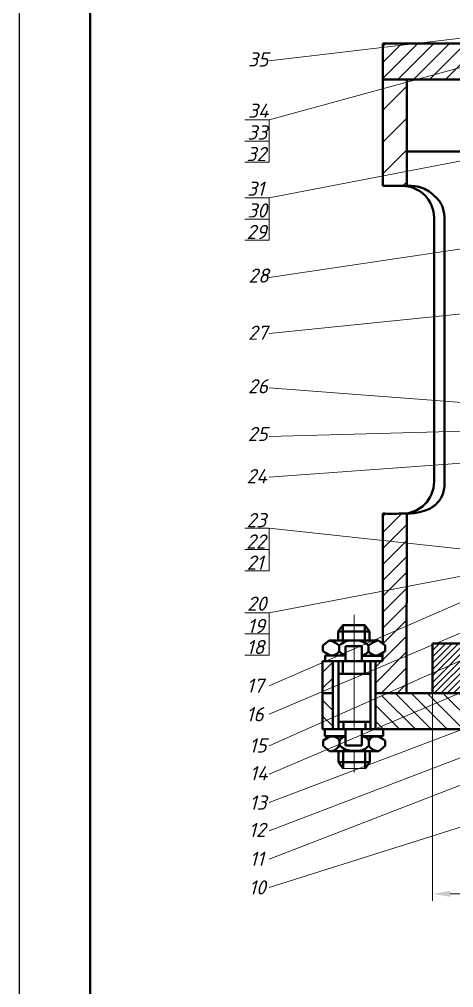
# Model space of a CAD drawing. Header units: millimetres. Extents: x 2879 to 23145, y -3142 to 6314.
# Drawn here: x 22546.3 to 22668.9, y -2723 to -2449.8 of the extents above; entities that cross this region are included whole.
import ezdxf

# ---------------------------------------------------------------- set-up
doc = ezdxf.new("R2010")
doc.units = ezdxf.units.MM
doc.linetypes.add('K5LT_BASIC', pattern=[0])
doc.linetypes.add('осевая', pattern=[50.8, 31.75, -6.35, 6.35, -6.35])
doc.layers.get('0').update_dxf_attribs({"lineweight": 40})
for name, color, linetype, lineweight in [('Оси', 7, 'осевая', 20), ('Размеры', 7, 'Continuous', 20), ('Тонкая', 7, 'Continuous', 25), ('штриховка', 7, 'Continuous', 20)]:
    doc.layers.add(name, color=color, linetype=linetype, lineweight=lineweight)
doc.styles.add('ADRF1', font='isocpeur.ttf', dxfattribs={"oblique": 15})
doc.styles.add('Размеры', font='isocpeur.ttf', dxfattribs={"oblique": 15})
doc.dimstyles.new('гост', dxfattribs={"dimtxt": 4, "dimasz": 5, "dimexe": 2, "dimexo": 0, "dimgap": 2, "dimtad": 1, "dimtoh": 1, "dimdec": 1, "dimlfac": 10, "dimtxsty": 'ADRF1', "dimcen": 2.5, "dimadec": 0, "dimazin": 0, "dimtfac": 1, "dimtdec": 1, "dimtmove": 0, "dimatfit": 3, "dimfxl": 1, "dimlwd": 20, "dimlwe": 20, "dimarcsym": 0})

# ---------------------------------------------------------------- blocks, each defined once
blk = doc.blocks.new('*D23')
at = {"layer": 'Defpoints', "color": 0, "transparency": 16777216}
for p in [(22662.95, -2626.27), (22820.95, -2639.92), (22820.95, -2696.51)]:
    blk.add_point(p, dxfattribs=at)
at = {"layer": 'Размеры', "color": 0, "linetype": 'Continuous', "lineweight": 20, "transparency": 16777216}
for p, q in [((22662.95, -2626.27), (22662.95, -2698.51)), ((22820.95, -2639.92), (22820.95, -2698.51)), ((22667.95, -2696.51), (22815.95, -2696.51))]:
    blk.add_line(p, q, dxfattribs=at)
at = {"layer": 'Размеры', "color": 0, "transparency": 16777216}
for points in [[(22667.95, -2695.67), (22667.95, -2697.34), (22662.95, -2696.51)], [(22815.95, -2695.67), (22815.95, -2697.34), (22820.95, -2696.51)]]:
    blk.add_solid(points, dxfattribs=at)
at = {"layer": 'Размеры', "color": 0, "transparency": 16777216, "insert": (22741.95, -2692.51), "char_height": 4, "attachment_point": 5, "style": 'ADRF1'}
blk.add_mtext('%%C1580', dxfattribs=at)

msp = doc.modelspace()

# ---------------------------------------------------------------- hatches: boundary and pattern name
at = {"layer": 'штриховка'}
h = msp.add_hatch(dxfattribs=at)
h.set_pattern_fill('ANSI31', color=256)
h.set_pattern_definition([(45, (0, -6.6154), (-2.24506403, 2.24506403), [])])
h.paths.add_polyline_path([(22741.947, -2456.622), (22741.947, -2449.847), (22690.315, -2449.847), (22690.315, -2456.622)])
h.paths.add_polyline_path([(22679.732, -2449.847), (22676.568, -2449.847), (22676.14, -2450.275), (22676.14, -2456.622), (22679.732, -2456.622)])
h.paths.add_polyline_path([(22732, -2466.785), (22732, -2464.752), (22735.853, -2464.752), (22735.853, -2456.622), (22690.315, -2456.622), (22690.315, -2466.785)])
h.paths.add_polyline_path([(22648.903, -2456.622), (22648.903, -2466.785), (22655.679, -2466.785), (22676.004, -2466.785), (22679.732, -2466.785), (22679.732, -2456.622)])
h = msp.add_hatch(dxfattribs=at)
h.set_pattern_fill('ANSI31', color=256, scale=2)
h.set_pattern_definition([(45, (0, -6.6154), (-4.490128, 4.490128), [])])
edge = h.paths.add_edge_path()
edge.add_line((22655.679, -2466.785), (22648.903, -2466.785))
edge.add_line((22648.903, -2466.785), (22648.903, -2496.801))
edge.add_spline(control_points=[(22648.903, -2496.801), (22650.392, -2496.815), (22652.615, -2496.835), (22654.922, -2496.765), (22655.679, -2496.768)], knot_values=[0, 0, 0, 0, 4.5045, 6.7243624, 6.7243624, 6.7243624, 6.7243624], degree=3, periodic=0)
edge.add_line((22655.679, -2496.768), (22655.679, -2466.785))
edge = h.paths.add_edge_path()
edge.add_spline(control_points=[(22828.3, -2496.768), (22829.057, -2496.765), (22831.363, -2496.835), (22833.586, -2496.815), (22835.075, -2496.801)], knot_values=[0, 0, 0, 0, 2.2198624, 6.7243624, 6.7243624, 6.7243624, 6.7243624], degree=3, periodic=0)
edge.add_line((22835.075, -2496.801), (22835.075, -2466.785))
edge.add_line((22835.075, -2466.785), (22828.3, -2466.785))
edge.add_line((22828.3, -2466.785), (22828.3, -2496.768))
h = msp.add_hatch(dxfattribs=at)
h.set_pattern_fill('ANSI31', color=256)
edge = h.paths.add_edge_path()
edge.add_spline(control_points=[(22655.679, -2589.227), (22655.398, -2589.237), (22655.117, -2589.244), (22654.836, -2589.248)], knot_values=[5.9071315, 5.9071315, 5.9071315, 5.9071315, 6.7320491, 6.7320491, 6.7320491, 6.7320491], degree=3, periodic=0)
edge.add_spline(control_points=[(22654.836, -2589.248), (22654.359, -2589.257), (22652.35, -2589.267), (22650.395, -2589.263), (22648.903, -2589.261)], knot_values=[0, 0, 0, 0, 1.4026315, 5.9071315, 5.9071315, 5.9071315, 5.9071315], degree=3, periodic=0)
edge.add_line((22648.903, -2589.261), (22648.903, -2596.036))
edge.add_line((22648.903, -2596.036), (22655.672, -2596.959))
edge.add_line((22655.672, -2596.959), (22655.679, -2589.227))
h.paths.add_polyline_path([(22655.672, -2596.959), (22648.903, -2596.036), (22648.903, -2611.072), (22655.661, -2609.78)])
h.paths.add_polyline_path([(22655.661, -2609.78), (22648.903, -2611.072), (22648.903, -2623.875), (22655.652, -2620.931)])
h.paths.add_polyline_path([(22655.652, -2620.931), (22648.903, -2623.875), (22648.903, -2625.987), (22649.54, -2626.493), (22649.54, -2628.054), (22648.877, -2628.432), (22648.877, -2629.377), (22648.877, -2630.825), (22646.844, -2630.825), (22646.844, -2633.111), (22655.645, -2629.37)])
h.paths.add_polyline_path([(22634.806, -2630.825), (22632.974, -2630.825), (22631.923, -2631.283), (22631.923, -2639.453), (22634.806, -2638.227)])
h.paths.add_polyline_path([(22655.645, -2629.37), (22646.844, -2633.111), (22646.844, -2639.925), (22650.162, -2639.925), (22655.638, -2637.495)])
h.paths.add_polyline_path([(22655.638, -2637.495), (22650.162, -2639.925), (22655.636, -2639.925)], flags=17)
h.paths.add_polyline_path([(22634.806, -2638.227), (22631.923, -2639.453), (22631.923, -2639.925), (22634.806, -2639.925)])
h = msp.add_hatch(dxfattribs=at)
h.set_pattern_fill('ANSI31', color=256, scale=0.4)
h.set_pattern_definition([(45, (22325.3025, -3064.2929), (-0.8980256, 0.8980256), [])])
edge = h.paths.add_edge_path()
edge.add_line((22674.24, -2625.925), (22662.947, -2625.925))
edge.add_line((22662.947, -2625.925), (22662.947, -2639.925))
edge.add_line((22662.947, -2639.925), (22682.447, -2639.925))
edge.add_line((22682.447, -2639.925), (22684.447, -2646.325))
edge.add_line((22684.447, -2646.325), (22684.452, -2647.005))
edge.add_line((22684.452, -2647.005), (22684.452, -2653.122))
edge.add_line((22684.452, -2653.122), (22684.447, -2653.749))
edge.add_line((22684.447, -2653.749), (22685.798, -2653.841))
edge.add_line((22685.798, -2653.841), (22686.272, -2653.841))
edge.add_line((22686.272, -2653.841), (22686.652, -2654.141))
edge.add_line((22686.652, -2654.141), (22687.047, -2654.141))
edge.add_line((22687.047, -2654.141), (22687.047, -2654.524))
edge.add_line((22687.047, -2654.524), (22690.444, -2654.524))
edge.add_line((22690.444, -2654.524), (22691.493, -2653.523))
edge.add_line((22691.493, -2653.523), (22691.493, -2641.262))
edge.add_line((22691.493, -2641.262), (22690.444, -2639.939))
edge.add_line((22690.444, -2639.939), (22690.444, -2625.925))
edge.add_line((22690.444, -2625.925), (22691.493, -2624.284))
edge.add_line((22691.493, -2624.284), (22691.493, -2620.225))
edge.add_line((22691.493, -2620.225), (22688.698, -2620.225))
edge.add_line((22688.698, -2620.225), (22688.698, -2625.925))
edge.add_arc((22688.24, -2625.925), 0.458, -180, 0, ccw=False)
edge.add_line((22687.782, -2625.925), (22687.782, -2624.314))
edge.add_arc((22683.693, -2624.314), 4.089, 0, 90)
edge.add_line((22683.693, -2620.225), (22682.793, -2620.225))
edge.add_line((22682.793, -2620.225), (22682.494, -2621.314))
edge.add_line((22682.494, -2621.314), (22683.693, -2621.314))
edge.add_arc((22683.693, -2624.314), 3, 0, 90, ccw=False)
edge.add_line((22686.693, -2624.314), (22686.693, -2625.925))
edge.add_line((22686.693, -2625.925), (22679.809, -2625.925))
edge.add_line((22679.809, -2625.925), (22679.809, -2632.456))
edge.add_line((22679.809, -2632.456), (22679.074, -2632.456))
edge.add_line((22679.074, -2632.456), (22679.074, -2634.502))
edge.add_line((22679.074, -2634.502), (22677.024, -2636.218))
edge.add_line((22677.024, -2636.218), (22674.974, -2634.502))
edge.add_line((22674.974, -2634.502), (22674.974, -2632.456))
edge.add_line((22674.974, -2632.456), (22674.24, -2632.456))
edge.add_line((22674.24, -2632.456), (22674.24, -2625.925))
h = msp.add_hatch(dxfattribs=at)
h.set_pattern_fill('ANSI31', color=256, angle=90)
h.paths.add_polyline_path([(22682.761, -2640.932), (22682.447, -2639.925), (22670.351, -2639.925), (22646.844, -2649.934), (22646.844, -2650.087), (22671.472, -2650.087), (22684.129, -2645.31)])
h.paths.add_polyline_path([(22684.129, -2645.31), (22671.472, -2650.087), (22684.452, -2650.045)])
h.paths.add_polyline_path([(22670.351, -2639.925), (22650.162, -2639.925), (22646.844, -2641.397), (22646.844, -2649.934)], flags=17)
h.paths.add_polyline_path([(22634.806, -2639.925), (22631.923, -2639.925), (22631.923, -2648.018), (22634.806, -2646.738)])
h.paths.add_polyline_path([(22634.806, -2646.738), (22631.923, -2648.018), (22631.923, -2650.087), (22634.806, -2650.087)])

# ---------------------------------------------------------------- linework, layer by layer
for p, q in [((22566.34, -2306.406), (22566.34, -3137.406)), ((22648.903, -2456.622), (22648.903, -2496.801)), ((22655.679, -2466.785), (22648.903, -2466.785)), ((22648.903, -2589.261), (22648.903, -2625.987)), ((22662.947, -2625.925), (22674.24, -2625.925)), ((22662.947, -2639.925), (22662.947, -2625.925)), ((22648.877, -2629.377), (22648.877, -2628.432)), ((22648.877, -2630.825), (22631.923, -2630.825)), ((22662.947, -2639.925), (22682.447, -2639.925)), ((22631.923, -2650.087), (22649.059, -2650.089))]:
    msp.add_line(p, q)
at = {"color": 0}
for p, q in [((22648.903, -2496.801), (22648.903, -2456.622)), ((22835.075, -2456.622), (22648.903, -2456.622)), ((22655.679, -2496.768), (22655.679, -2466.785)), ((22676.004, -2487.11), (22655.679, -2487.11)), ((22663.374, -2521.74), (22663.374, -2505.81)), ((22666.354, -2521.74), (22666.354, -2505.531)), ((22663.374, -2541.776), (22663.374, -2521.74)), ((22666.354, -2541.776), (22666.354, -2521.74)), ((22663.374, -2541.776), (22663.374, -2555.428)), ((22666.354, -2541.776), (22666.354, -2555.428)), ((22663.374, -2580.252), (22663.374, -2555.428)), ((22666.354, -2580.531), (22666.354, -2555.428)), ((22655.636, -2639.925), (22655.679, -2589.227)), ((22631.923, -2630.825), (22631.923, -2650.087)), ((22631.923, -2650.087), (22684.452, -2650.087)), ((22634.011, -2652.089), (22638.359, -2652.089)), ((22643.014, -2652.089), (22647.634, -2652.089))]:
    msp.add_line(p, q, dxfattribs=at)
at = {"color": 0, "ltscale": 0.5}
for p, q in [((22655.679, -2466.785), (22676.004, -2466.785)), ((22646.844, -2639.925), (22682.447, -2639.925))]:
    msp.add_line(p, q, dxfattribs=at)
at = {"color": 0, "linetype": 'K5LT_BASIC'}
for p, q in [((22636.326, -2622.53), (22637.638, -2620.728)), ((22637.638, -2620.728), (22637.615, -2625.052)), ((22643.891, -2620.728), (22643.891, -2625.052)), ((22645.203, -2622.53), (22643.891, -2620.728)), ((22636.326, -2622.53), (22640.765, -2622.53)), ((22636.326, -2625.052), (22636.326, -2622.53)), ((22645.203, -2622.53), (22640.765, -2622.53)), ((22645.203, -2625.052), (22645.203, -2622.53)), ((22633.805, -2625.052), (22631.989, -2626.493)), ((22631.989, -2626.493), (22631.989, -2628.054)), ((22640.765, -2625.052), (22633.805, -2625.052)), ((22636.629, -2626.493), (22636.629, -2628.054)), ((22638.359, -2626.625), (22638.359, -2630.798)), ((22638.359, -2626.625), (22643.014, -2626.625)), ((22640.765, -2625.052), (22647.725, -2625.052)), ((22643.014, -2626.625), (22643.014, -2630.798)), ((22644.9, -2626.493), (22644.9, -2628.054)), ((22647.725, -2625.052), (22649.54, -2626.493)), ((22649.54, -2626.493), (22649.54, -2628.054)), ((22631.989, -2628.054), (22634.148, -2629.283)), ((22643.014, -2629.377), (22648.877, -2629.377)), ((22649.54, -2628.054), (22647.381, -2629.283)), ((22648.877, -2629.377), (22648.877, -2630.825)), ((22634.806, -2630.798), (22634.806, -2650.089)), ((22636.384, -2650.089), (22636.384, -2630.798)), ((22637.616, -2630.797), (22637.616, -2634.484)), ((22643.869, -2630.826), (22643.869, -2634.484)), ((22645.436, -2650.089), (22645.436, -2630.798)), ((22646.844, -2630.825), (22646.844, -2650.089)), ((22636.384, -2634.484), (22640.91, -2634.484)), ((22645.436, -2634.484), (22640.91, -2634.484)), ((22636.384, -2648), (22640.91, -2648)), ((22637.782, -2650.089), (22637.782, -2648)), ((22645.436, -2648), (22640.91, -2648)), ((22644.039, -2650.089), (22644.039, -2648)), ((22632.586, -2652.025), (22632.586, -2650.089)), ((22638.359, -2654.636), (22638.359, -2650.089)), ((22643.014, -2654.636), (22643.014, -2650.089)), ((22643.014, -2654.636), (22643.014, -2651.008)), ((22649.059, -2652.025), (22649.059, -2650.089)), ((22632.047, -2653.207), (22634.011, -2652.089)), ((22632.047, -2654.768), (22632.047, -2653.207)), ((22638.359, -2652.025), (22632.586, -2652.025)), ((22636.687, -2654.459), (22636.687, -2653.207)), ((22638.359, -2654.636), (22643.014, -2654.636)), ((22643.014, -2652.025), (22649.059, -2652.025)), ((22644.958, -2654.768), (22644.958, -2653.207)), ((22649.598, -2653.207), (22647.634, -2652.089)), ((22649.598, -2654.768), (22649.598, -2653.207)), ((22633.863, -2656.209), (22632.047, -2654.768)), ((22640.823, -2656.209), (22633.863, -2656.209)), ((22636.384, -2656.209), (22636.384, -2659.368)), ((22637.696, -2661.169), (22637.696, -2656.209)), ((22640.823, -2656.209), (22647.783, -2656.209)), ((22643.949, -2661.169), (22643.949, -2656.209)), ((22645.261, -2656.209), (22645.261, -2659.368)), ((22647.783, -2656.209), (22649.598, -2654.768)), ((22636.384, -2659.368), (22640.823, -2659.368)), ((22636.384, -2659.368), (22637.696, -2661.169)), ((22645.261, -2659.368), (22640.823, -2659.368)), ((22645.261, -2659.368), (22643.949, -2661.169))]:
    msp.add_line(p, q, dxfattribs=at)
at = {"color": 0, "ltscale": 0.1}
for p, q in [((22637.638, -2620.728), (22643.891, -2620.728)), ((22638.359, -2629.287), (22632.615, -2629.287)), ((22632.615, -2629.287), (22632.615, -2630.825)), ((22648.861, -2630.825), (22631.923, -2630.825)), ((22634.806, -2639.925), (22631.923, -2639.925))]:
    msp.add_line(p, q, dxfattribs=at)
at = {"color": 0, "lineweight": 0, "ltscale": 0.1}
msp.add_line((22637.696, -2661.169), (22643.949, -2661.169), dxfattribs=at)
at = {"color": 0}
for centre, start, end in [((22654.365, -2505.81), 0, 90), ((22654.365, -2580.252), 270, 0)]:
    msp.add_arc(centre, 9.009, start, end, dxfattribs=at)
at = {"color": 0, "linetype": 'K5LT_BASIC'}
for centre, radius, start, end in [((22632.924, -2630.265), 5.287, 45.51851, 80.41754), ((22639.872, -2629.471), 4.403, 77.53112, 137.43709), ((22641.684, -2629.426), 4.353, 42.36992, 101.42191), ((22648.605, -2630.265), 5.287, 99.58246, 134.48149), ((22634.346, -2626.564), 2.726, 265.84797, 326.88198), ((22639.28, -2626.166), 3.254, 215.45358, 253.56741), ((22642.032, -2625.933), 3.568, 285.98275, 323.52219), ((22647.183, -2626.564), 2.726, 213.11802, 274.15203), ((22634.229, -2653.646), 2.589, 278.1269, 341.68426), ((22634.579, -2654.489), 2.467, 31.32211, 76.66926), ((22638.803, -2654.563), 2.514, 100.18162, 147.35456), ((22640.151, -2651.732), 4.409, 218.22202, 278.76479), ((22642.918, -2654.506), 2.419, 32.47558, 87.72185), ((22647.066, -2654.489), 2.467, 103.33074, 148.67789), ((22641.742, -2651.835), 4.353, 257.79807, 317.63008), ((22647.621, -2653.038), 3.175, 213.01722, 267.08117)]:
    msp.add_arc(centre, radius, start, end, dxfattribs=at)
at = {"color": 0}
for points in [[(22648.903, -2496.801), (22653.408, -2496.801), (22660.198, -2497.442), (22663.649, -2499.761), (22665.594, -2502.268), (22666.354, -2505.531)], [(22648.903, -2589.261), (22653.408, -2589.261), (22661.901, -2587.962), (22664.582, -2585.938), (22666.185, -2582.549), (22666.354, -2580.531)]]:
    msp.add_spline(points, degree=3, dxfattribs=at)
for points, knots in [([(22648.903, -2496.801), (22650.392, -2496.815), (22652.615, -2496.835), (22654.922, -2496.765), (22655.679, -2496.768)], [0, 0, 0, 0, 4.5045, 6.7243624, 6.7243624, 6.7243624, 6.7243624]), ([(22655.679, -2496.768), (22657.247, -2496.775), (22660.194, -2497), (22663.494, -2499.432), (22665.915, -2502.19), (22666.205, -2504.397), (22666.354, -2505.531)], [6.7243624, 6.7243624, 6.7243624, 6.7243624, 11.3248204, 15.4822197, 18.6551263, 22.0057886, 22.0057886, 22.0057886, 22.0057886])]:
    msp.add_open_spline(points, degree=3, knots=knots, dxfattribs=at)
at = {"layer": 'Оси', "color": 0}
msp.add_line((22640.823, -2617.823), (22640.823, -2666.755), dxfattribs=at)
at = {"layer": 'Размеры'}
for p, q in [((22700.957, -2451.562), (22616.841, -2461.576)), ((22683.831, -2459.902), (22616.841, -2478.153)), ((22616.841, -2478.153), (22609.979, -2478.153)), ((22616.841, -2478.153), (22616.841, -2490.153)), ((22727.575, -2478.844), (22616.841, -2500.151)), ((22616.841, -2484.153), (22609.979, -2484.153)), ((22616.841, -2490.153), (22609.979, -2490.153)), ((22616.841, -2500.151), (22609.979, -2500.151)), ((22616.841, -2500.151), (22616.841, -2512.151)), ((22616.841, -2506.151), (22609.979, -2506.151)), ((22733.835, -2505.264), (22616.841, -2522.639)), ((22616.841, -2512.151), (22609.979, -2512.151)), ((22725.868, -2527.353), (22616.841, -2538.442)), ((22698.298, -2559.945), (22616.841, -2553.787)), ((22713.067, -2564.843), (22616.841, -2567.533)), ((22728.608, -2570.822), (22616.841, -2578.992)), ((22616.841, -2593.39), (22609.979, -2593.39)), ((22675.976, -2599.729), (22616.841, -2593.39)), ((22616.841, -2605.39), (22616.841, -2593.39)), ((22616.841, -2599.39), (22609.979, -2599.39)), ((22723.818, -2600.392), (22616.841, -2645.863)), ((22616.841, -2605.39), (22609.979, -2605.39)), ((22690.725, -2603.076), (22616.841, -2617.202)), ((22712.078, -2612.452), (22616.841, -2654.709)), ((22672.193, -2613.714), (22616.841, -2637.863)), ((22616.841, -2617.202), (22609.979, -2617.202)), ((22616.841, -2617.202), (22616.841, -2629.202)), ((22616.841, -2623.202), (22609.979, -2623.202)), ((22708.815, -2623.546), (22616.841, -2662.709)), ((22616.841, -2629.202), (22609.979, -2629.202)), ((22713.961, -2634.049), (22616.841, -2670.709)), ((22710.665, -2642.85), (22616.841, -2678.709)), ((22711.359, -2650.181), (22616.841, -2686.709)), ((22697.314, -2669.294), (22616.841, -2694.709))]:
    msp.add_line(p, q, dxfattribs=at)
at = {"layer": 'Тонкая'}
msp.add_line((22546.34, -3142.406), (22546.34, -2301.406), dxfattribs=at)
at = {"layer": 'штриховка', "ltscale": 0.5}
msp.add_line((22666.924, -2639.925), (22666.924, -2639.925), dxfattribs=at)

# ---------------------------------------------------------------- texts
at = {"layer": 'Размеры', "char_height": 4, "attachment_point": 1, "style": 'Размеры'}
for s, width, insert in [('35', 41.76858, (22610.876, -2459.131)), ('34', 41.76858, (22610.876, -2473.607)), ('33', 41.76858, (22610.693, -2479.738)), ('32', 41.76858, (22610.453, -2485.829)), ('31', 41.76858, (22610.609, -2495.606)), ('30', 41.76858, (22610.693, -2501.736)), ('29', 41.76858, (22610.453, -2507.828)), ('28', 41.76858, (22610.994, -2520.107)), ('27', 6.82666, (22610.865, -2536.228)), ('26', 41.76858, (22610.859, -2551.324)), ('25', 41.76858, (22610.778, -2564.786)), ('24', 41.76858, (22610.457, -2576.695)), ('23', 41.76858, (22610.487, -2589.092)), ('22', 41.76858, (22610.385, -2595.119)), ('21', 41.76858, (22610.487, -2601.093)), ('20', 41.76858, (22610.609, -2612.656)), ('19', 41.76858, (22610.693, -2618.958)), ('18', 41.76858, (22610.453, -2624.878)), ('17', 41.76858, (22610.498, -2635.761)), ('16', 41.76858, (22610.399, -2643.828)), ('15', 41.76858, (22611.217, -2652.657)), ('14', 41.76858, (22611.375, -2660.475)), ('13', 41.76858, (22611.311, -2668.753)), ('12', 41.76858, (22611.1, -2676.47)), ('11', 41.76858, (22611.363, -2684.617)), ('10', 41.76858, (22611.151, -2692.696))]:
    msp.add_mtext_dynamic_manual_height_columns(s, width=width, gutter_width=12.5, heights=[0], dxfattribs=dict(at, insert=insert))

# ---------------------------------------------------------------- dimensions: what is measured, and where the dimension line sits
at = {"layer": 'Размеры'}
dim = msp.add_linear_dim(base=(22820.947, -2696.507), p1=(22662.947, -2626.266), p2=(22820.947, -2639.925), text='%%C<>', dimstyle='гост', dxfattribs=at)
dim.commit()
dim.dimension.update_dxf_attribs({"geometry": '*D23', "text_midpoint": (22741.947, -2692.507)})

doc.saveas('drawing.dxf')
